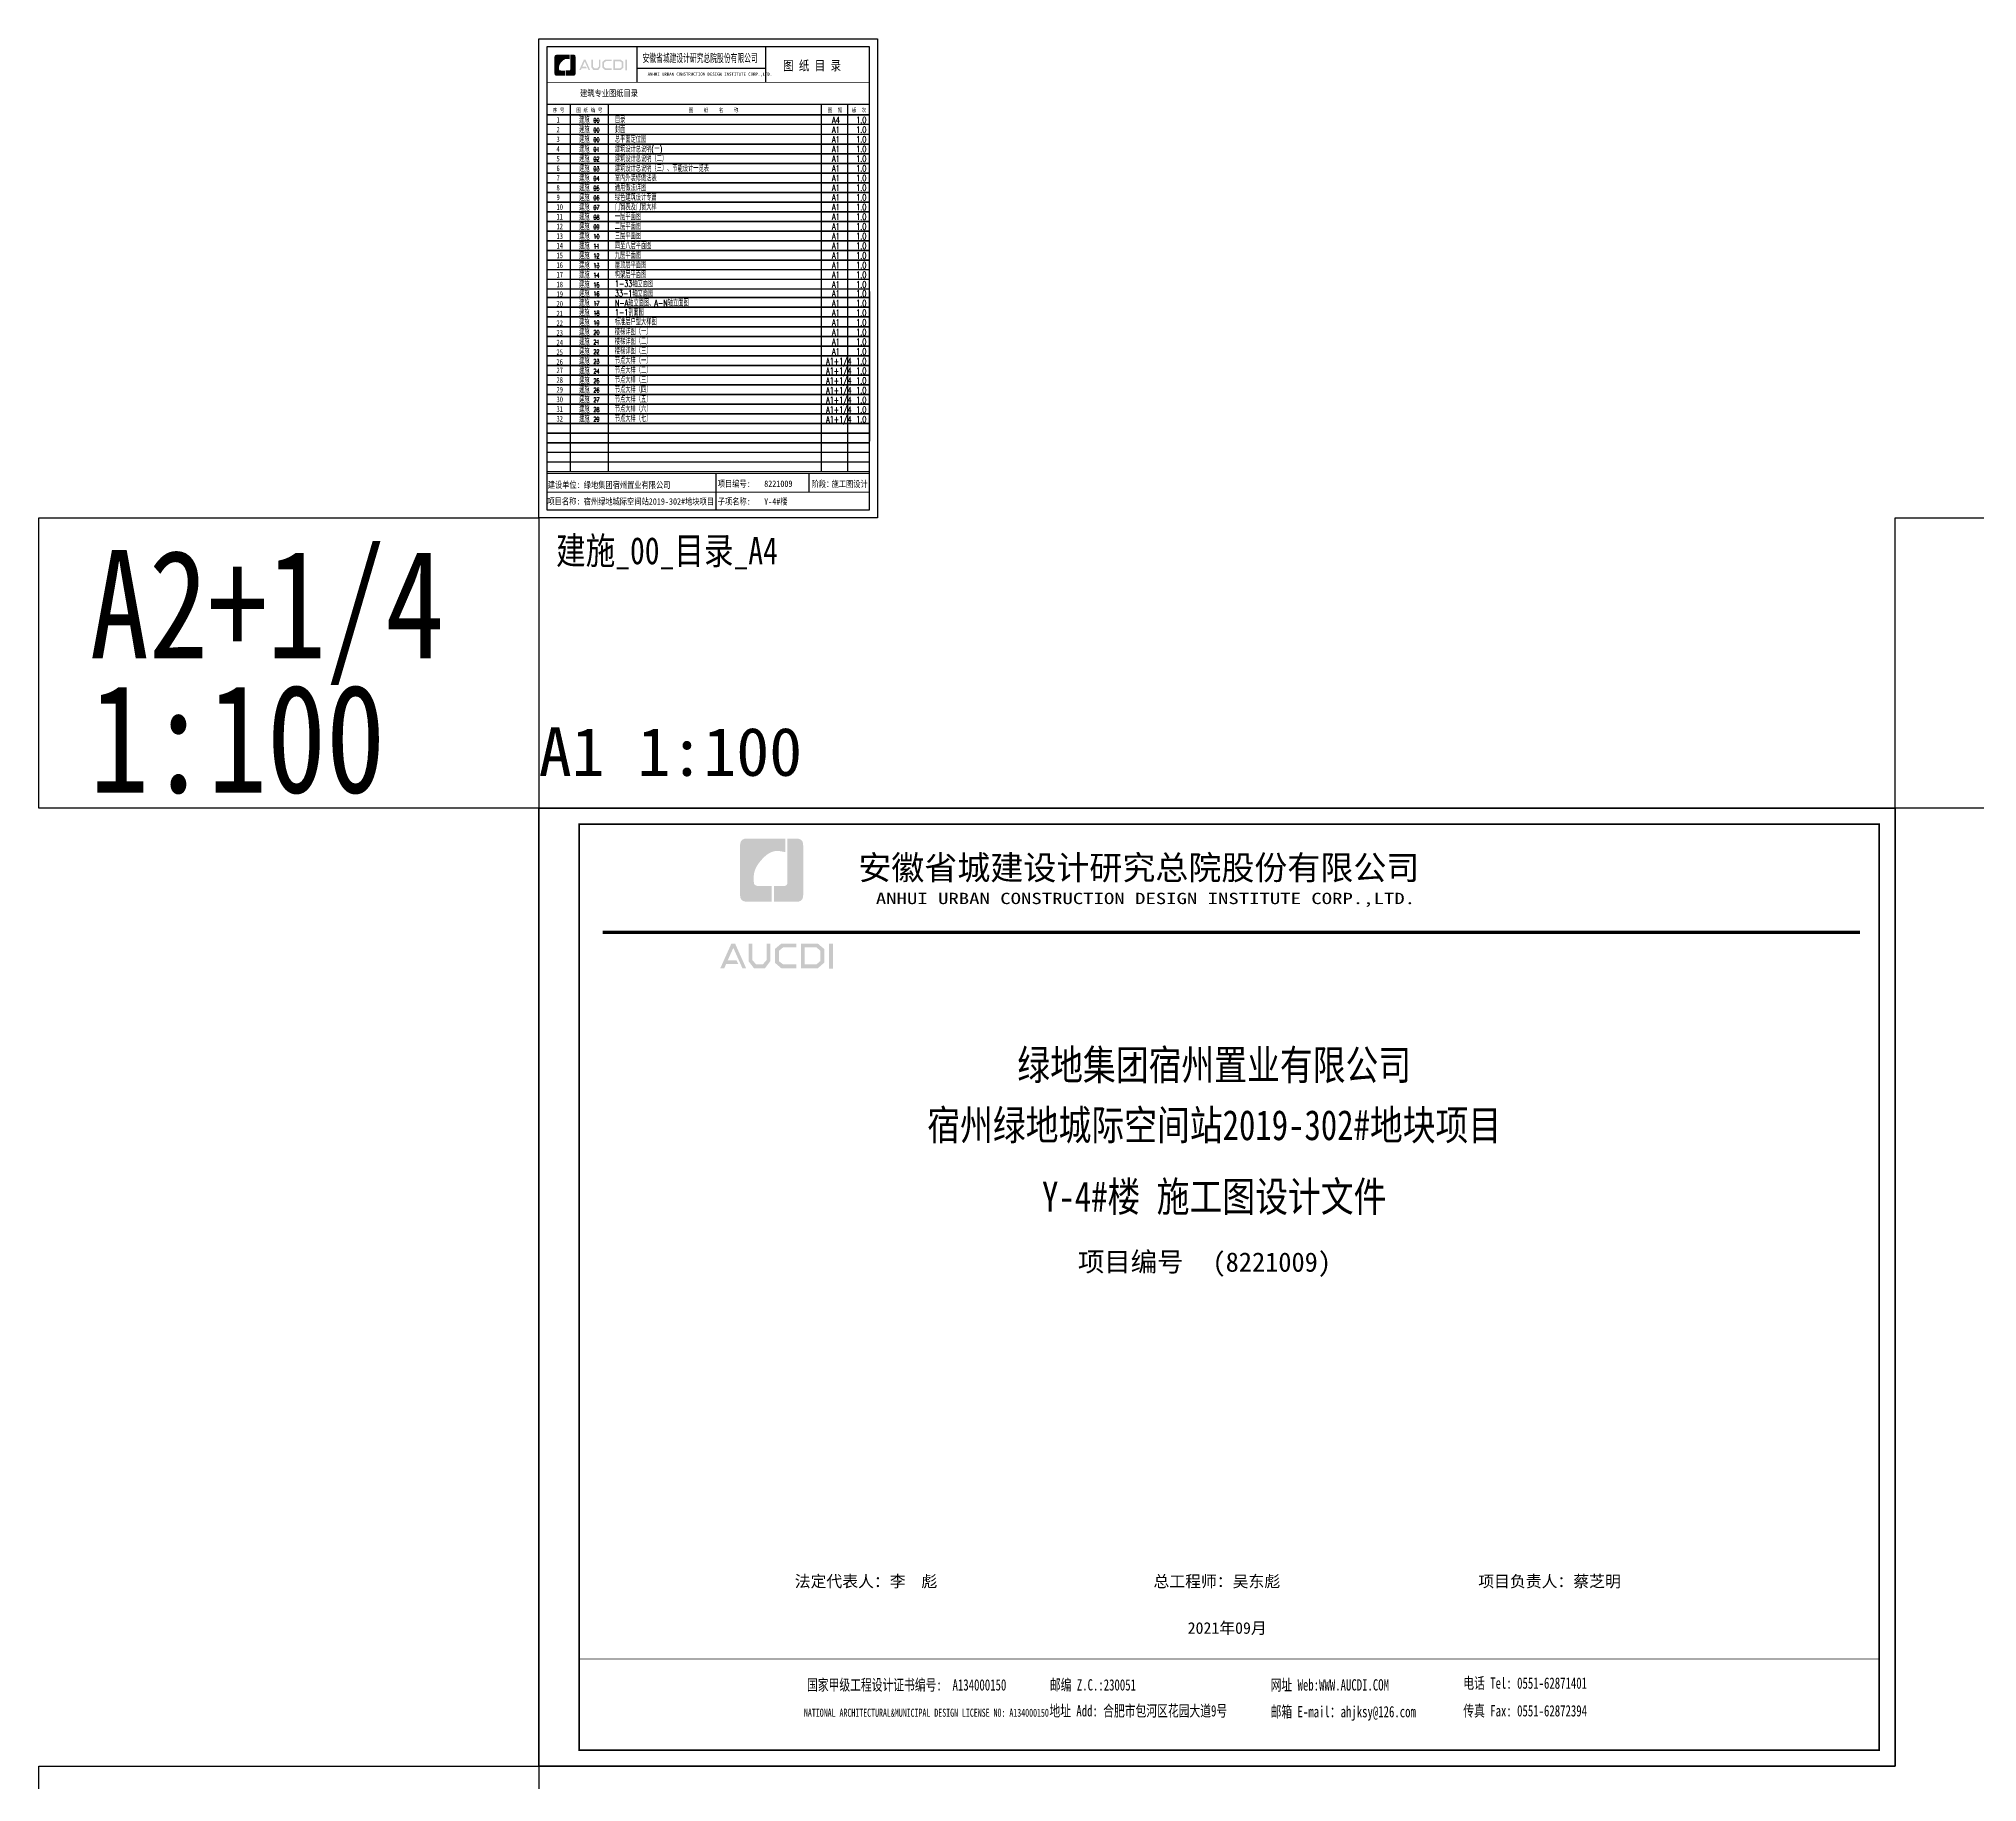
# Model space of a CAD drawing. Extents: x 27938 to 983267, y -209821 to 1628073.
# Drawn here: x 636514 to 756693, y 1263238 to 1371332 of the extents above; entities that cross this region are included whole.
import ezdxf
from ezdxf.enums import TextEntityAlignment as Align

# ---------------------------------------------------------------- set-up
doc = ezdxf.new("R2010")
doc.units = 0
doc.header["$LTSCALE"] = 1000
doc.header["$MEASUREMENT"] = 0
for name, color, linetype in [('C-Sheet-图框', 101, 'Continuous'), ('MC', 2, 'Continuous'), ('PUB_TEXT', 4, 'Continuous'), ('图框', 140, 'Continuous'), ('图签文字', 147, 'Continuous'), ('导图字', 7, 'Continuous')]:
    doc.layers.add(name, color=color, linetype=linetype)
doc.layers.add('yichutu', color=7, linetype='Continuous', true_color=0xffffff, plot=False)
doc.styles.add('-仿宋_GB2312', font='', dxfattribs={"width": 0.8})
doc.styles.add('-宋体', font='', dxfattribs={"width": 0.8})
doc.styles.add('_HZTXT', font='txt.shx', dxfattribs={"width": 0.8, "bigfont": 'hztxt.shx'})
doc.styles.add('_TCH_LABEL', font='')
doc.styles.add('DIM_FONT', font='SIMPLEX.shx', dxfattribs={"width": 0.56})
doc.styles.add('HT', font='')
doc.styles.add('STYLE111', font='', dxfattribs={"width": 0.7})
doc.styles.add('建筑图签-1', font='', dxfattribs={"width": 0.7})
doc.styles.add('黑体', font='')
doc.styles.get('-仿宋_GB2312').set_extended_font_data('SimSun')
doc.styles.get('-宋体').set_extended_font_data('SimSun')
doc.styles.get('_TCH_LABEL').set_extended_font_data('SimHei')
doc.styles.get('HT').set_extended_font_data('SimHei')
doc.styles.get('STYLE111').set_extended_font_data('SimHei')
doc.styles.get('建筑图签-1').set_extended_font_data('SimHei')
doc.styles.get('黑体').set_extended_font_data('SimHei')

# ---------------------------------------------------------------- blocks, each defined once
blk = doc.blocks.new('院标1')
h = blk.add_hatch(color=150)
h.dxf.hatch_style = 1
h.set_gradient(color1=(33, 113, 253), color2=(33, 113, 253), tint=1, name='INVCURVED')
edge = h.paths.add_edge_path()
edge.add_spline(control_points=[(116373, 648379), (116379, 648379), (116382, 648379), (116391, 648379), (116391, 648379), (116391, 648379), (116616, 648379), (116616, 648379), (116616, 648379), (116616, 648379), (116616, 648054), (116616, 648054), (116616, 648054), (116616, 648054), (116108, 648054), (116108, 648054), (116108, 648054), (116028, 648054), (115963, 648111), (115963, 648199), (115963, 648199), (115963, 648199), (115963, 649215), (115963, 649215), (115963, 649215), (115963, 649295), (116018, 649360), (116108, 649360), (116108, 649360), (116108, 649360), (116897, 649360), (116897, 649360), (116897, 649360), (116897, 649360), (116897, 649080), (116897, 649080), (116897, 649080), (116897, 649080), (116566, 649140), (116356, 648859), (116356, 648859), (116245, 648719), (116240, 648545), (116247, 648466), (116247, 648466), (116254, 648386), (116247, 648466), (116247, 648466), (116247, 648466), (116247, 648466), (116258, 648374), (116373, 648379)], knot_values=[0, 0, 0, 0, 0.0714286, 0.0714286, 0.0714286, 0.1071429, 0.1428571, 0.1428571, 0.1428571, 0.1785714, 0.2142857, 0.2142857, 0.2142857, 0.25, 0.2857143, 0.2857143, 0.2857143, 0.3214286, 0.3571429, 0.3571429, 0.3571429, 0.3928571, 0.4285714, 0.4285714, 0.4285714, 0.4642857, 0.5, 0.5, 0.5, 0.5357143, 0.5714286, 0.5714286, 0.5714286, 0.6071429, 0.6428571, 0.6428571, 0.6428571, 0.6785714, 0.7142857, 0.7142857, 0.7142857, 0.75, 0.7857143, 0.7857143, 0.7857143, 0.8214286, 0.8571429, 0.8571429, 0.8571429, 0.9285714, 1, 1, 1, 1], degree=3, periodic=0)
h = blk.add_hatch(color=150)
h.dxf.hatch_style = 1
h.set_gradient(color1=(33, 113, 253), color2=(33, 113, 253), tint=1, name='INVCURVED')
edge = h.paths.add_edge_path()
edge.add_spline(control_points=[(117268, 649215), (117268, 649215), (117268, 648199), (117268, 648199), (117268, 648199), (117268, 648114), (117212, 648054), (117123, 648054), (117123, 648054), (117123, 648054), (116663, 648054), (116663, 648054), (116663, 648054), (116663, 648054), (116663, 648379), (116663, 648379), (116663, 648379), (116663, 648379), (116865, 648379), (116865, 648379), (116865, 648379), (116907, 648379), (116941, 648413), (116941, 648455), (116941, 648455), (116941, 648455), (116941, 649360), (116941, 649360), (116941, 649360), (116941, 649360), (117123, 649360), (117123, 649360), (117123, 649360), (117204, 649360), (117268, 649306), (117268, 649215)], knot_values=[0, 0, 0, 0, 0.1, 0.1, 0.1, 0.15, 0.2, 0.2, 0.2, 0.25, 0.3, 0.3, 0.3, 0.35, 0.4, 0.4, 0.4, 0.45, 0.5, 0.5, 0.5, 0.55, 0.6, 0.6, 0.6, 0.65, 0.7, 0.7, 0.7, 0.75, 0.8, 0.8, 0.8, 0.9, 1, 1, 1, 1], degree=3, periodic=0)
blk = doc.blocks.new('院标5')
h = blk.add_hatch(color=150)
h.dxf.hatch_style = 1
h.set_gradient(color1=(33, 113, 253), color2=(33, 113, 253), tint=1, name='INVCURVED')
edge = h.paths.add_edge_path()
edge.add_spline(control_points=[(145923, 117120), (145941, 117121), (145949, 117120), (145976, 117120), (145976, 117120), (145976, 117120), (146652, 117120), (146652, 117120), (146652, 117120), (146652, 117120), (146652, 116145), (146652, 116145), (146652, 116145), (146652, 116145), (145129, 116145), (145129, 116145), (145129, 116145), (144888, 116145), (144693, 116317), (144693, 116581), (144693, 116581), (144693, 116581), (144693, 119627), (144693, 119627), (144693, 119627), (144693, 119868), (144860, 120063), (145129, 120063), (145129, 120063), (145129, 120063), (147494, 120063), (147494, 120063), (147494, 120063), (147494, 120063), (147494, 119224), (147494, 119224), (147494, 119224), (147494, 119224), (146503, 119404), (145872, 118560), (145872, 118560), (145540, 118141), (145525, 117619), (145546, 117380), (145546, 117380), (145567, 117141), (145546, 117380), (145546, 117380), (145546, 117380), (145546, 117380), (145578, 117105), (145923, 117120)], knot_values=[0, 0, 0, 0, 0.0714286, 0.0714286, 0.0714286, 0.1071429, 0.1428571, 0.1428571, 0.1428571, 0.1785714, 0.2142857, 0.2142857, 0.2142857, 0.25, 0.2857143, 0.2857143, 0.2857143, 0.3214286, 0.3571429, 0.3571429, 0.3571429, 0.3928571, 0.4285714, 0.4285714, 0.4285714, 0.4642857, 0.5, 0.5, 0.5, 0.5357143, 0.5714286, 0.5714286, 0.5714286, 0.6071429, 0.6428571, 0.6428571, 0.6428571, 0.6785714, 0.7142857, 0.7142857, 0.7142857, 0.75, 0.7857143, 0.7857143, 0.7857143, 0.8214286, 0.8571429, 0.8571429, 0.8571429, 0.9285714, 1, 1, 1, 1], degree=3, periodic=0)
h = blk.add_hatch(color=150)
h.dxf.hatch_style = 1
h.set_gradient(color1=(33, 113, 253), color2=(33, 113, 253), tint=1, name='INVCURVED')
edge = h.paths.add_edge_path()
edge.add_spline(control_points=[(148609, 119627), (148609, 119627), (148609, 116581), (148609, 116581), (148609, 116581), (148609, 116326), (148442, 116145), (148173, 116145), (148173, 116145), (148173, 116145), (146793, 116145), (146793, 116145), (146793, 116145), (146793, 116145), (146793, 117120), (146793, 117120), (146793, 117120), (146793, 117120), (147400, 117120), (147400, 117120), (147400, 117120), (147526, 117120), (147628, 117221), (147628, 117347), (147628, 117347), (147628, 117347), (147628, 120063), (147628, 120063), (147628, 120063), (147628, 120063), (148173, 120063), (148173, 120063), (148173, 120063), (148418, 120063), (148609, 119902), (148609, 119627)], knot_values=[0, 0, 0, 0, 0.1, 0.1, 0.1, 0.15, 0.2, 0.2, 0.2, 0.25, 0.3, 0.3, 0.3, 0.35, 0.4, 0.4, 0.4, 0.45, 0.5, 0.5, 0.5, 0.55, 0.6, 0.6, 0.6, 0.65, 0.7, 0.7, 0.7, 0.75, 0.8, 0.8, 0.8, 0.9, 1, 1, 1, 1], degree=3, periodic=0)
blk = doc.blocks.new('yct-841-594-84100-59399.9999999999-100-1000.0')
at = {"layer": 'yichutu', "color": 7, "true_color": 0xffffff}
blk.add_lwpolyline([(0, 0), (0, 59400), (84100, 59400), (84100, 0)], close=True, dxfattribs=at)
at = {"layer": 'yichutu', "color": 7, "true_color": 0xffffff, "style": '_TCH_LABEL'}
blk.add_text('A1 1:100', height=3000, dxfattribs=at).set_placement((0, 61400))

msp = doc.modelspace()

# ---------------------------------------------------------------- hatches: boundary and pattern name
h = msp.add_hatch(color=150)
h.dxf.hatch_style = 1
h.set_gradient(color1=(33, 113, 253), color2=(33, 113, 253), tint=1, name='INVCURVED')
edge = h.paths.add_edge_path()
edge.add_spline(control_points=[(669793.9, 1370202.2), (669793.9, 1370202.2), (669793.9, 1369186.7), (669793.9, 1369186.7), (669793.9, 1369186.7), (669793.9, 1369101.6), (669738.3, 1369041.3), (669648.5, 1369041.3), (669648.5, 1369041.3), (669648.5, 1369041.3), (669188.8, 1369041.3), (669188.8, 1369041.3), (669188.8, 1369041.3), (669188.8, 1369041.3), (669188.8, 1369366.3), (669188.8, 1369366.3), (669188.8, 1369366.3), (669188.8, 1369366.3), (669391.1, 1369366.3), (669391.1, 1369366.3), (669391.1, 1369366.3), (669433, 1369366.3), (669466.9, 1369400.3), (669466.9, 1369442), (669466.9, 1369442), (669466.9, 1369442), (669466.9, 1370347.6), (669466.9, 1370347.6), (669466.9, 1370347.6), (669466.9, 1370347.6), (669648.5, 1370347.6), (669648.5, 1370347.6), (669648.5, 1370347.6), (669730.2, 1370347.6), (669793.9, 1370293.7), (669793.9, 1370202.2)], knot_values=[0, 0, 0, 0, 0.1, 0.1, 0.1, 0.15, 0.2, 0.2, 0.2, 0.25, 0.3, 0.3, 0.3, 0.35, 0.4, 0.4, 0.4, 0.45, 0.5, 0.5, 0.5, 0.55, 0.6, 0.6, 0.6, 0.65, 0.7, 0.7, 0.7, 0.75, 0.8, 0.8, 0.8, 0.9, 1, 1, 1, 1], degree=3, periodic=0)
at = {"layer": '图签文字'}
h = msp.add_hatch(color=4, dxfattribs=at)
h.paths.add_polyline_path([(672885.2, 1370037.3), (672992, 1370037.3), (672992, 1369382.6), (672885.2, 1369382.6)])
h.paths.add_polyline_path([(672245.4, 1369938.1), (672245.4, 1369491.1), (672551.9, 1369491.1), (672657.4, 1369581.7), (672657.4, 1369852.6), (672555, 1369938.1)], flags=16)
h.paths.add_polyline_path([(672145, 1370038.5), (672145, 1369390.7), (672589, 1369390.7), (672757.8, 1369535.6), (672757.8, 1369899.5), (672591.5, 1370038.5)])
h.paths.add_polyline_path([(672023.6, 1370041.6), (672023.6, 1369943.6), (671677.5, 1369943.6), (671564.6, 1369849.3), (671564.6, 1369577.5), (671677.5, 1369490.6), (672025.4, 1369490.6), (672025.4, 1369387), (671631.3, 1369387), (671459.2, 1369535), (671459.2, 1369899.2), (671627.6, 1370041.6)])
h.paths.add_polyline_path([(670763.1, 1370040.1), (670865.6, 1370040.1), (670865.6, 1369606.1), (670962.5, 1369494.3), (671141.5, 1369494.3), (671238.4, 1369606.1), (671238.4, 1370040.1), (671335.4, 1370040.1), (671335.4, 1369574.4), (671195.6, 1369390), (670908.5, 1369390), (670763.1, 1369576.3)])
h.paths.add_polyline_path([(670311, 1370039), (670410.5, 1370039), (670701.1, 1369389.3), (670602.8, 1369389.3), (670363.6, 1369928.3), (670214.7, 1369598.3), (670445.6, 1369598.3), (670497, 1369500.4), (670173.2, 1369500.4), (670123.4, 1369387.5), (670018.7, 1369387.5)])
h = msp.add_hatch(color=7, dxfattribs=at)
h.paths.add_polyline_path([(685508.9, 1315226.3), (685760.1, 1315226.3), (685760.1, 1313685.8), (685508.9, 1313685.8)])
h.paths.add_polyline_path([(684003.5, 1314993), (684003.5, 1313941.1), (684724.6, 1313941.1), (684973, 1314154.4), (684973, 1314791.7), (684732.1, 1314993)], flags=16)
h.paths.add_polyline_path([(683767.3, 1315229.2), (683767.3, 1313704.9), (684812.1, 1313704.9), (685209.1, 1314045.9), (685209.1, 1314902), (684817.8, 1315229.2)])
h.paths.add_polyline_path([(683481.6, 1315236.5), (683481.6, 1315005.9), (682667.4, 1315005.9), (682401.7, 1314784), (682401.7, 1314144.4), (682667.4, 1313939.9), (683485.9, 1313939.9), (683485.9, 1313696.3), (682558.5, 1313696.3), (682153.6, 1314044.3), (682153.6, 1314901.5), (682549.8, 1315236.5)])
h.paths.add_polyline_path([(680515.7, 1315232.9), (680756.9, 1315232.9), (680756.9, 1314211.6), (680985, 1313948.6), (681406.1, 1313948.6), (681634.2, 1314211.6), (681634.2, 1315232.9), (681862.3, 1315232.9), (681862.3, 1314137.1), (681533.3, 1313703.2), (680857.8, 1313703.2), (680515.7, 1314141.5)])
h.paths.add_polyline_path([(679452, 1315230.2), (679686, 1315230.2), (680369.9, 1313701.6), (680138.6, 1313701.6), (679575.7, 1314969.9), (679225.4, 1314193.3), (679768.6, 1314193.3), (679889.7, 1313963), (679127.8, 1313963), (679010.5, 1313697.4), (678764.4, 1313697.4)])

# ---------------------------------------------------------------- linework, layer by layer
msp.add_line((688014.1, 1355657.3), (688014.1, 1346382.3))
at = {"layer": '图框'}
for p, q in [((668014.1, 1370832.1), (668014.1, 1342132.1)), ((688014.1, 1370832.1), (668014.1, 1370832.1)), ((673607.4, 1368632.1), (673607.4, 1370832.1)), ((681598.2, 1368632.1), (681598.2, 1370832.1)), ((688014.1, 1342132.1), (688014.1, 1370832.1)), ((681577.1, 1369494.1), (673607.4, 1369494.1)), ((668014.1, 1367282.1), (668014.1, 1343282.1)), ((668014.1, 1367282.1), (668014.1, 1347482.1)), ((668014.1, 1367282.1), (688014.1, 1367282.1)), ((688014.1, 1366607), (668014.1, 1366607.1)), ((688014.1, 1366607), (668014.1, 1366607.1)), ((668014.1, 1366607.1), (688014.1, 1366607)), ((668014.1, 1366607.1), (688014.1, 1366607)), ((669458.3, 1367282.1), (669458.3, 1344482.1)), ((671815.5, 1367282.1), (671815.5, 1344482.1)), ((685025.7, 1367282.1), (685025.7, 1344482.1)), ((686659.9, 1367282.1), (686659.9, 1344482.1)), ((688014.1, 1366007), (668014.1, 1366007.1)), ((688014.1, 1365407), (668014.1, 1365407.1)), ((668014.1, 1365407.1), (688014.1, 1365407)), ((668014.1, 1365407.1), (688014.1, 1365407)), ((688014.1, 1365407), (668014.1, 1365407.1)), ((688014.1, 1364807), (668014.1, 1364807.1)), ((688014.1, 1364807), (668014.1, 1364807.1)), ((668014.1, 1364807.1), (688014.1, 1364807)), ((688014.1, 1364207), (668014.1, 1364207.1)), ((688014.1, 1364207), (668014.1, 1364207.1)), ((668014.1, 1364207.1), (688014.1, 1364207)), ((668014.1, 1364207.1), (688014.1, 1364207)), ((688014.1, 1363607), (668014.1, 1363607.1)), ((688014.1, 1363607), (668014.1, 1363607.1)), ((688014.1, 1363607), (668014.1, 1363607.1)), ((688014.1, 1363607), (668014.1, 1363607.1)), ((668014.1, 1363607.1), (688014.1, 1363607)), ((668014.1, 1363607.1), (688014.1, 1363607)), ((688014.1, 1363007), (668014.1, 1363007.1)), ((668014.1, 1363007.1), (688014.1, 1363007)), ((668014.1, 1363007.1), (688014.1, 1363007)), ((688014.1, 1363007), (668014.1, 1363007.1)), ((688014.1, 1362407), (668014.1, 1362407.1)), ((688014.1, 1362407), (668014.1, 1362407.1)), ((668014.1, 1362407.1), (688014.1, 1362407)), ((668014.1, 1362407.1), (688014.1, 1362407)), ((688014.1, 1361807), (668014.1, 1361807.1)), ((688014.1, 1361807), (668014.1, 1361807.1)), ((668014.1, 1361807.1), (688014.1, 1361807)), ((668014.1, 1361807.1), (688014.1, 1361807)), ((688014.1, 1361207), (668014.1, 1361207.1)), ((688014.1, 1361207), (668014.1, 1361207.1)), ((688014.1, 1361207), (668014.1, 1361207.1)), ((688014.1, 1361207), (668014.1, 1361207.1)), ((668014.1, 1361207.1), (688014.1, 1361207)), ((668014.1, 1361207.1), (688014.1, 1361207)), ((688014.1, 1360607), (668014.1, 1360607.1)), ((668014.1, 1360607.1), (688014.1, 1360607)), ((668014.1, 1360607.1), (688014.1, 1360607)), ((688014.1, 1360607), (668014.1, 1360607.1)), ((688014.1, 1360007), (668014.1, 1360007.1)), ((688014.1, 1360007), (668014.1, 1360007.1)), ((668014.1, 1360007.1), (688014.1, 1360007)), ((668014.1, 1360007.1), (688014.1, 1360007)), ((688014.1, 1359407), (668014.1, 1359407.1)), ((688014.1, 1359407), (668014.1, 1359407.1)), ((668014.1, 1359407.1), (688014.1, 1359407)), ((668014.1, 1359407.1), (688014.1, 1359407)), ((688014.1, 1358807), (668014.1, 1358807.1)), ((688014.1, 1358807), (668014.1, 1358807.1)), ((688014.1, 1358807), (668014.1, 1358807.1)), ((688014.1, 1358807), (668014.1, 1358807.1)), ((668014.1, 1358807.1), (688014.1, 1358807)), ((668014.1, 1358807.1), (688014.1, 1358807)), ((688014.1, 1358207), (668014.1, 1358207.1)), ((668014.1, 1358207.1), (688014.1, 1358207)), ((668014.1, 1358207.1), (688014.1, 1358207)), ((688014.1, 1358207), (668014.1, 1358207.1)), ((688014.1, 1357607), (668014.1, 1357607.1)), ((688014.1, 1357607), (668014.1, 1357607.1)), ((668014.1, 1357607.1), (688014.1, 1357607)), ((668014.1, 1357607.1), (688014.1, 1357607)), ((688014.1, 1357007), (668014.1, 1357007.1)), ((688014.1, 1356407), (668014.1, 1356407.1)), ((688014.1, 1355807.1), (668014.1, 1355807.1)), ((688014.1, 1355282.1), (668014.1, 1355282.1)), ((668014.1, 1355282.1), (688014.1, 1355282.1)), ((668014.1, 1355282.1), (688014.1, 1355282.1)), ((688014.1, 1355282.1), (668014.1, 1355282.1)), ((688014.1, 1354682.1), (668014.1, 1354682.1)), ((688014.1, 1354682.1), (668014.1, 1354682.1)), ((668014.1, 1354682.1), (688014.1, 1354682.1)), ((668014.1, 1354682.1), (688014.1, 1354682.1)), ((688014.1, 1354082.1), (668014.1, 1354082.1)), ((688014.1, 1354082.1), (668014.1, 1354082.1)), ((668014.1, 1354082.1), (688014.1, 1354082.1)), ((668014.1, 1354082.1), (688014.1, 1354082.1)), ((688014.1, 1353482.1), (668014.1, 1353482.1)), ((688014.1, 1353482.1), (668014.1, 1353482.1)), ((688014.1, 1353482.1), (668014.1, 1353482.1)), ((688014.1, 1353482.1), (668014.1, 1353482.1)), ((668014.1, 1353482.1), (688014.1, 1353482.1)), ((668014.1, 1353482.1), (688014.1, 1353482.1)), ((688014.1, 1352882.1), (668014.1, 1352882.1)), ((668014.1, 1352882.1), (688014.1, 1352882.1)), ((668014.1, 1352882.1), (688014.1, 1352882.1)), ((688014.1, 1352882.1), (668014.1, 1352882.1)), ((688014.1, 1352282.1), (668014.1, 1352282.1)), ((688014.1, 1352282.1), (668014.1, 1352282.1)), ((668014.1, 1352282.1), (688014.1, 1352282.1)), ((668014.1, 1352282.1), (688014.1, 1352282.1)), ((688014.1, 1351682.1), (668014.1, 1351682.1)), ((688014.1, 1351682.1), (668014.1, 1351682.1)), ((668014.1, 1351682.1), (688014.1, 1351682.1)), ((668014.1, 1351682.1), (688014.1, 1351682.1)), ((688014.1, 1351082.1), (668014.1, 1351082.1)), ((688014.1, 1351082.1), (668014.1, 1351082.1)), ((688014.1, 1351082.1), (668014.1, 1351082.1)), ((688014.1, 1351082.1), (668014.1, 1351082.1)), ((668014.1, 1351082.1), (688014.1, 1351082.1)), ((668014.1, 1351082.1), (688014.1, 1351082.1)), ((688014.1, 1350482.1), (668014.1, 1350482.1)), ((668014.1, 1350482.1), (688014.1, 1350482.1)), ((668014.1, 1350482.1), (688014.1, 1350482.1)), ((688014.1, 1350482.1), (668014.1, 1350482.1)), ((688014.1, 1349882.1), (668014.1, 1349882.1)), ((688014.1, 1349882.1), (668014.1, 1349882.1)), ((668014.1, 1349882.1), (688014.1, 1349882.1)), ((668014.1, 1349882.1), (688014.1, 1349882.1)), ((688014.1, 1349282.1), (668014.1, 1349282.1)), ((688014.1, 1349282.1), (668014.1, 1349282.1)), ((668014.1, 1349282.1), (688014.1, 1349282.1)), ((668014.1, 1349282.1), (688014.1, 1349282.1)), ((688014.1, 1348682.1), (668014.1, 1348682.1)), ((688014.1, 1348682.1), (668014.1, 1348682.1)), ((688014.1, 1348682.1), (668014.1, 1348682.1)), ((688014.1, 1348682.1), (668014.1, 1348682.1)), ((668014.1, 1348682.1), (688014.1, 1348682.1)), ((668014.1, 1348682.1), (688014.1, 1348682.1)), ((688014.1, 1348082.1), (668014.1, 1348082.1)), ((668014.1, 1348082.1), (688014.1, 1348082.1)), ((668014.1, 1348082.1), (688014.1, 1348082.1)), ((688014.1, 1348082.1), (668014.1, 1348082.1)), ((688014.1, 1347482.1), (668014.1, 1347482.1)), ((688014.1, 1347482.1), (668014.1, 1347482.1)), ((668014.1, 1347482.1), (688014.1, 1347482.1)), ((668014.1, 1347482.1), (688014.1, 1347482.1)), ((688014.1, 1346882.1), (668014.1, 1346882.1)), ((688014.1, 1346882.1), (668014.1, 1346882.1)), ((688014.1, 1346882.1), (668014.1, 1346882.1)), ((688014.1, 1346882.1), (668014.1, 1346882.1)), ((668014.1, 1346882.1), (688014.1, 1346882.1)), ((668014.1, 1346882.1), (688014.1, 1346882.1)), ((688014.1, 1346282.1), (668014.1, 1346282.1)), ((668014.1, 1346282.1), (688014.1, 1346282.1)), ((688014.1, 1346282.1), (668014.1, 1346282.1)), ((668014.1, 1346282.1), (688014.1, 1346282.1)), ((688014.1, 1345682.1), (668014.1, 1345682.1)), ((688014.1, 1345082.1), (668014.1, 1345082.1)), ((688014.1, 1344482.1), (668014.1, 1344482.1)), ((678484.5, 1344332.1), (678484.5, 1342132.1)), ((684258.9, 1344332.1), (684258.9, 1343232.2)), ((668014.1, 1343231), (688014.1, 1343232.5)), ((668014.1, 1342132.1), (688014.1, 1342132.1))]:
    msp.add_line(p, q, dxfattribs=at)
for points in [[(688514.1, 1371332.1), (688514.1, 1341632.1), (667514.1, 1341632.1), (667514.1, 1371332.1)], [(688514.1, 1371332.1), (688514.1, 1341632.1), (667514.1, 1341632.1), (667514.1, 1371332.1)], [(668014.1, 1342132.1), (688014.1, 1342132.1), (688014.1, 1370832.1), (668014.1, 1370832.1)], [(667514.1, 1264232.1), (751614.1, 1264232.1), (751614.1, 1323632.1), (667514.1, 1323632.1)]]:
    msp.add_lwpolyline(points, close=True, dxfattribs=at)
for points, const_width in [([(668014.1, 1368632.1), (688014.1, 1368632.1)], 56.2), ([(668014.1, 1344382.3), (688014.1, 1344382.3)], 56.2), ([(671483, 1315933.9), (749417.8, 1315933.9)], 200), ([(670014.1, 1270882.8), (750614.1, 1270882.8)], 39.6)]:
    msp.add_lwpolyline(points, dxfattribs=dict(at, const_width=const_width))
at = {"layer": '图框', "color": 2}
for points in [[(667514.1, 1323632.1), (636514.1, 1323632.1), (636514.1, 1341632.1), (667514.1, 1341632.1)], [(782614.1, 1323632.1), (751614.1, 1323632.1), (751614.1, 1341632.1), (782614.1, 1341632.1)], [(667514.1, 1246232.1), (636514.1, 1246232.1), (636514.1, 1264232.1), (667514.1, 1264232.1)]]:
    msp.add_lwpolyline(points, close=True, dxfattribs=at)
at = {"layer": '图框', "const_width": 100}
msp.add_lwpolyline([(750614.1, 1265232.1), (750614.1, 1322632.1), (670014.1, 1322632.1), (670014.1, 1265232.1)], close=True, dxfattribs=at)

# ---------------------------------------------------------------- block references
for name, p in [('院标1', (552523.7, 720983.8)), ('院标5', (535298.2, 1201681.7))]:
    msp.add_blockref(name, p)
at = {"layer": 'yichutu'}
msp.add_blockref('yct-841-594-84100-59399.9999999999-100-1000.0', (667514.1, 1264232.1), dxfattribs=at)

# ---------------------------------------------------------------- texts
at = {"layer": 'C-Sheet-图框', "color": 7, "linetype": 'Continuous', "style": 'STYLE111', "width": 0.7}
for s, p in [('1', (668611.7, 1366125.9)), ('3', (668611.7, 1364925.9)), ('2', (668611.7, 1365525.9)), ('4', (668611.7, 1364325.9)), ('5', (668611.7, 1363725.9)), ('6', (668611.7, 1363125.9)), ('7', (668611.7, 1362525.9)), ('8', (668611.7, 1361925.9)), ('9', (668611.7, 1361325.9)), ('10', (668611.7, 1360725.9)), ('11', (668611.7, 1360125.9)), ('12', (668611.7, 1359525.9)), ('13', (668611.7, 1358925.9)), ('14', (668611.7, 1358325.9)), ('15', (668611.7, 1357725.9)), ('16', (668611.7, 1357125.9)), ('17', (668611.7, 1356525.9)), ('18', (668611.7, 1355925.9)), ('19', (668611.7, 1355325.9)), ('20', (668611.7, 1354725.9)), ('21', (668611.7, 1354125.9)), ('22', (668611.7, 1353525.9)), ('23', (668611.7, 1352925.9)), ('24', (668611.7, 1352325.9)), ('25', (668611.7, 1351725.9)), ('26', (668611.7, 1351125.9)), ('27', (668611.7, 1350600.9)), ('28', (668611.7, 1350000.9)), ('29', (668611.7, 1349400.9)), ('30', (668611.7, 1348800.9)), ('31', (668611.7, 1348200.9)), ('32', (668611.7, 1347600.9))]:
    msp.add_text(s, height=350, dxfattribs=at).set_placement(p)
at = {"layer": 'MC', "color": 7, "linetype": 'Continuous', "style": '-仿宋_GB2312', "width": 0.8}
msp.add_text('绿地集团宿州置业有限公司', height=1864.67, dxfattribs=at).set_placement((709389.7, 1306779.3), align=Align.CENTER)
at = {"layer": 'MC', "color": 3, "linetype": 'Continuous', "style": '-宋体', "width": 0.8}
msp.add_text('宿州绿地城际空间站2019-302#地块项目', height=1864.67, dxfattribs=at).set_placement((709389.7, 1303047.8), align=Align.CENTER)
at = {"layer": 'MC', "color": 1, "linetype": 'Continuous', "style": '-宋体', "width": 0.8}
msp.add_text('Y-4#楼 施工图设计文件', height=1864.67, dxfattribs=at).set_placement((709389.7, 1298612.6), align=Align.CENTER)
at = {"layer": 'PUB_TEXT', "linetype": 'Continuous', "style": '_HZTXT', "width": 0.6}
for p in [(670010.7, 1366084.3), (670010.7, 1365484.3), (670010.7, 1364884.3), (670010.7, 1364284.3), (670010.7, 1363684.3), (670010.7, 1363084.3), (670010.7, 1362484.3), (670010.7, 1361884.3), (670010.7, 1361284.3), (670010.7, 1360684.3), (670010.7, 1360084.3), (670010.7, 1359484.3), (670010.7, 1358884.3), (670010.7, 1358284.3), (670010.7, 1357684.3), (670010.7, 1357084.3), (670010.7, 1356484.3), (670010.7, 1355884.3), (670010.7, 1355335.7), (670010.7, 1354735.7), (670010.7, 1354135.7), (670010.7, 1353535.7), (670010.7, 1352935.7), (670010.7, 1352335.7), (670010.7, 1351735.7), (670010.7, 1351135.7), (670010.7, 1350535.7), (670010.7, 1349935.7), (670010.7, 1349361), (670010.7, 1348759.3), (670010.7, 1348159.3), (670010.7, 1347559.3)]:
    msp.add_text('建施 - ', height=400, dxfattribs=at).set_placement(p)
at = {"layer": 'PUB_TEXT', "color": 7, "linetype": 'Continuous', "style": '_HZTXT', "width": 0.6}
for s, p in [('目录', (672230.7, 1366096.1)), ('A4', (685696.7, 1366096.1)), ('封面', (672230.7, 1365496.1)), ('总平面定位图', (672230.7, 1364896.1)), ('A1', (685696.7, 1365496.1)), ('A1', (685696.7, 1364896.1)), ('建筑设计总说明(一)', (672230.7, 1364296.1)), ('建筑设计总说明（二）', (672230.7, 1363696.1)), ('A1', (685696.7, 1364296.1)), ('A1', (685696.7, 1363696.1)), ('建筑设计总说明（三）、节能设计一览表', (672230.7, 1363096.1)), ('室内外装修做法表', (672230.7, 1362496.1)), ('A1', (685696.7, 1363096.1)), ('A1', (685696.7, 1362496.1)), ('绿色建筑设计专篇', (672230.7, 1361296.1)), ('通用做法详图', (672230.7, 1361896.1)), ('A1', (685696.7, 1361896.1)), ('A1', (685696.7, 1361296.1)), ('一层平面图', (672230.7, 1360096.1)), ('门窗表及门窗大样', (672230.7, 1360696.1)), ('A1', (685696.7, 1360696.1)), ('A1', (685696.7, 1360096.1)), ('二层平面图', (672230.7, 1359496.1)), ('三层平面图', (672230.7, 1358896.1)), ('A1', (685696.7, 1359496.1)), ('A1', (685696.7, 1358896.1)), ('九层平面图', (672230.7, 1357696.1)), ('四至八层平面图', (672230.7, 1358296.1)), ('A1', (685696.7, 1358296.1)), ('A1', (685696.7, 1357696.1)), ('构架层平面图', (672230.7, 1356496.1)), ('屋顶层平面图', (672230.7, 1357096.1)), ('A1', (685696.7, 1357096.1)), ('A1', (685696.7, 1356496.1)), ('33-1轴立面图', (672230.7, 1355347.5)), ('1-33轴立面图', (672230.7, 1355947.5)), ('A1', (685696.7, 1355896.1)), ('A1', (685696.7, 1355340.6)), ('N-A轴立面图、A-N轴立面图', (672230.7, 1354747.5)), ('1-1剖面图', (672230.7, 1354171.1)), ('A1', (685696.7, 1354740.6)), ('A1', (685696.7, 1354140.6)), ('标准层户型大样图', (672230.7, 1353571.1)), ('楼梯详图（一）', (672230.7, 1352971.1)), ('A1', (685696.7, 1353540.6)), ('A1', (685696.7, 1352940.6)), ('楼梯详图（二）', (672230.7, 1352371.1)), ('楼梯详图（三）', (672230.7, 1351771.1)), ('A1', (685696.7, 1352340.6)), ('A1', (685696.7, 1351740.6)), ('节点大样（一）', (672230.7, 1351171.1)), ('节点大样（二）', (672230.7, 1350571.1)), ('A1+1/4', (685328.4, 1351140.6)), ('A1+1/4', (685328.4, 1350540.6)), ('节点大样（三）', (672230.7, 1349971.1)), ('节点大样（四）', (672230.7, 1349371.1)), ('A1+1/4', (685328.4, 1349940.6)), ('A1+1/4', (685328.4, 1349340.6)), ('节点大样（五）', (672230.7, 1348771.1)), ('节点大样（六）', (672230.7, 1348171.1)), ('A1+1/4', (685328.4, 1348740.6)), ('A1+1/4', (685328.4, 1348140.6)), ('节点大样（七）', (672230.7, 1347571.1)), ('A1+1/4', (685328.4, 1347540.6))]:
    msp.add_text(s, height=400, dxfattribs=at).set_placement(p)
at = {"layer": 'PUB_TEXT', "color": 1, "linetype": 'Continuous', "width": 0.6}
for s, height, style, p in [('1.0', 400, '_HZTXT', (687196.3, 1366096.1)), ('00', 300, 'DIM_FONT', (670900.5, 1366118.4)), ('00', 300, 'DIM_FONT', (670900.5, 1365518.4)), ('1.0', 400, '_HZTXT', (687196.3, 1365496.1)), ('1.0', 400, '_HZTXT', (687196.3, 1364896.1)), ('00', 300, 'DIM_FONT', (670900.5, 1364918.4)), ('01', 300, 'DIM_FONT', (670900.5, 1364318.4)), ('1.0', 400, '_HZTXT', (687196.3, 1364296.1)), ('1.0', 400, '_HZTXT', (687196.3, 1363696.1)), ('02', 300, 'DIM_FONT', (670900.5, 1363718.4)), ('03', 300, 'DIM_FONT', (670900.5, 1363118.4)), ('1.0', 400, '_HZTXT', (687196.3, 1363096.1)), ('1.0', 400, '_HZTXT', (687196.3, 1362496.1)), ('04', 300, 'DIM_FONT', (670900.5, 1362518.4)), ('05', 300, 'DIM_FONT', (670900.5, 1361918.4)), ('1.0', 400, '_HZTXT', (687196.3, 1361896.1)), ('1.0', 400, '_HZTXT', (687196.3, 1361296.1)), ('06', 300, 'DIM_FONT', (670900.5, 1361318.4)), ('07', 300, 'DIM_FONT', (670900.5, 1360718.4)), ('1.0', 400, '_HZTXT', (687196.3, 1360696.1)), ('1.0', 400, '_HZTXT', (687196.3, 1360096.1)), ('08', 300, 'DIM_FONT', (670900.5, 1360118.4)), ('09', 300, 'DIM_FONT', (670900.5, 1359518.4)), ('1.0', 400, '_HZTXT', (687196.3, 1359496.1)), ('1.0', 400, '_HZTXT', (687196.3, 1358896.1)), ('10', 300, 'DIM_FONT', (670900.5, 1358918.4)), ('11', 300, 'DIM_FONT', (670900.5, 1358318.4)), ('1.0', 400, '_HZTXT', (687196.3, 1358296.1)), ('1.0', 400, '_HZTXT', (687196.3, 1357696.1)), ('12', 300, 'DIM_FONT', (670900.5, 1357718.4)), ('13', 300, 'DIM_FONT', (670900.5, 1357118.4)), ('1.0', 400, '_HZTXT', (687196.3, 1357096.1)), ('1.0', 400, '_HZTXT', (687196.3, 1356496.1)), ('14', 300, 'DIM_FONT', (670900.5, 1356518.4)), ('15', 300, 'DIM_FONT', (670900.5, 1355918.4)), ('16', 300, 'DIM_FONT', (670900.5, 1355369.9)), ('1.0', 400, '_HZTXT', (687196.3, 1355896.1)), ('1.0', 400, '_HZTXT', (687196.3, 1355340.6)), ('17', 300, 'DIM_FONT', (670900.5, 1354769.9)), ('18', 300, 'DIM_FONT', (670900.5, 1354169.9)), ('1.0', 400, '_HZTXT', (687196.3, 1354740.6)), ('1.0', 400, '_HZTXT', (687196.3, 1354140.6)), ('20', 300, 'DIM_FONT', (670900.5, 1352969.9)), ('19', 300, 'DIM_FONT', (670900.5, 1353569.9)), ('1.0', 400, '_HZTXT', (687196.3, 1353540.6)), ('1.0', 400, '_HZTXT', (687196.3, 1352940.6)), ('21', 300, 'DIM_FONT', (670900.5, 1352369.9)), ('22', 300, 'DIM_FONT', (670900.5, 1351769.9)), ('1.0', 400, '_HZTXT', (687196.3, 1352340.6)), ('1.0', 400, '_HZTXT', (687196.3, 1351740.6)), ('23', 300, 'DIM_FONT', (670900.5, 1351169.9)), ('24', 300, 'DIM_FONT', (670900.5, 1350569.9)), ('1.0', 400, '_HZTXT', (687196.3, 1351140.6)), ('1.0', 400, '_HZTXT', (687196.3, 1350540.6)), ('25', 300, 'DIM_FONT', (670900.5, 1349969.9)), ('26', 300, 'DIM_FONT', (670900.5, 1349395.1)), ('1.0', 400, '_HZTXT', (687196.3, 1349940.6)), ('1.0', 400, '_HZTXT', (687196.3, 1349340.6)), ('27', 300, 'DIM_FONT', (670900.5, 1348793.4)), ('28', 300, 'DIM_FONT', (670900.5, 1348193.4)), ('1.0', 400, '_HZTXT', (687196.3, 1348740.6)), ('1.0', 400, '_HZTXT', (687196.3, 1348140.6)), ('29', 300, 'DIM_FONT', (670900.5, 1347593.4)), ('1.0', 400, '_HZTXT', (687196.3, 1347540.6))]:
    msp.add_text(s, height=height, dxfattribs=dict(at, style=style)).set_placement(p)
at = {"layer": '图框', "color": 2, "style": '黑体', "width": 0.8}
for s, p in [('A2+1/4', (639677.3, 1332914.8)), ('1:100', (639677.3, 1324588.7))]:
    msp.add_text(s, height=6729.45, dxfattribs=at).set_placement(p)
at = {"layer": '图签文字', "color": 7, "style": '建筑图签-1'}
for s, height, width, p in [('安徽省城建设计研究总院股份有限公司', 500, 0.6, (673944.7, 1369886.5)), ('图 纸 目 录', 600, 0.8, (682657, 1369372.5)), ('建筑专业图纸目录', 400, 0.8, (670076.2, 1367757.6)), ('序 号', 250, 0.8, (668376.5, 1366783.2)), ('图 纸 编 号', 250, 0.8, (669844.2, 1366783.2)), ('图    纸    名    称', 250, 0.8, (676811.2, 1366783.2)), ('图  幅', 250, 0.8, (685429.8, 1366783.2)), ('版  次', 250, 0.8, (686926.3, 1366783.2)), (' 建设单位: ', 400, 0.8, (667817.9, 1343481)), ('项目编号:', 400, 0.8, (678612, 1343546)), ('阶段：', 400, 0.8, (684431.6, 1343533.6)), ('项目名称:', 400, 0.8, (668051.4, 1342458.6)), ('子项名称:', 400, 0.8, (678612, 1342446.2)), ('国家甲级工程设计证书编号:  A134000150', 700, 0.7, (684145.4, 1268924.1)), ('邮编 Z.C.:230051', 700, 0.7, (699200.4, 1268924.1)), ('网址 Web:WWW.AUCDI.COM', 700, 0.7, (712886.5, 1268924.1)), ('电话 Tel: 0551-62871401', 700, 0.7, (724830.7, 1269035.7)), ('地址 Add: 合肥市包河区花园大道9号', 700, 0.7, (699170.4, 1267317.5)), ('邮箱 E-mail：ahjksy@126.com', 700, 0.7, (712886.5, 1267263.4)), ('传真 Fax: 0551-62872394', 700, 0.7, (724830.7, 1267317.5)), ('NATIONAL ARCHITECTURAL&MUNICIPAL DESIGN LICENSE NO: A134000150', 500, 0.6, (683953.8, 1267297.6))]:
    msp.add_text(s, height=height, dxfattribs=dict(at, width=width)).set_placement(p)
at = {"layer": '图签文字', "color": 7, "linetype": 'Continuous', "style": '建筑图签-1'}
for height, width, p in [(200, 0.91, (674260.8, 1369040)), (700, 1.35, (688410.4, 1317682.4))]:
    msp.add_text('ANHUI URBAN CONSTRUCTION DESIGN INSTITUTE CORP.,LTD.', height=height, dxfattribs=dict(at, width=width)).set_placement(p)
at = {"layer": '图签文字', "color": 6, "style": '建筑图签-1', "width": 0.8}
for s, p in [('绿地集团宿州置业有限公司', (670300.7, 1343465.9)), ('8221009', (681488.4, 1343546)), ('施工图设计', (685664.3, 1343533.6)), ('宿州绿地城际空间站2019-302#地块项目', (670300.7, 1342443.3))]:
    msp.add_text(s, height=400, dxfattribs=at).set_placement(p)
at = {"layer": '图签文字', "color": 2, "style": '建筑图签-1', "width": 0.8}
msp.add_text('Y-4#楼', height=400, dxfattribs=at).set_placement((681488.4, 1342446))
at = {"layer": '图签文字', "color": 7}
for s, height, style, p in [('安徽省城建设计研究总院股份有限公司', 1500, 'HT', (687323.5, 1319191.8)), ('法定代表人：李  彪', 720, '建筑图签-1', (683381, 1275334.6)), ('总工程师：吴东彪', 720, '建筑图签-1', (705621, 1275334.8)), ('项目负责人：蔡芝明', 720, '建筑图签-1', (725760.8, 1275334.6))]:
    msp.add_text(s, height=height, dxfattribs=dict(at, style=style)).set_placement(p)
at = {"layer": '图签文字', "color": 7, "style": '建筑图签-1'}
msp.add_text('项目编号 ', height=1200, dxfattribs=at).set_placement((704619.7, 1294903.6), align=Align.CENTER)
at = {"layer": '图签文字', "color": 6, "style": '建筑图签-1'}
msp.add_text('(8221009)', height=1200, dxfattribs=at).set_placement((709282.5, 1294889.3))
at = {"layer": '图签文字', "color": 3, "style": '建筑图签-1'}
msp.add_text('2021年09月', height=720, dxfattribs=at).set_placement((710193.7, 1272439.6), align=Align.CENTER)
at = {"layer": '导图字', "color": 1, "style": '黑体', "width": 0.8}
msp.add_text('建施_00_目录_A4', height=1682.363, dxfattribs=at).set_placement((668582.8, 1338753.3))

doc.saveas('drawing.dxf')
